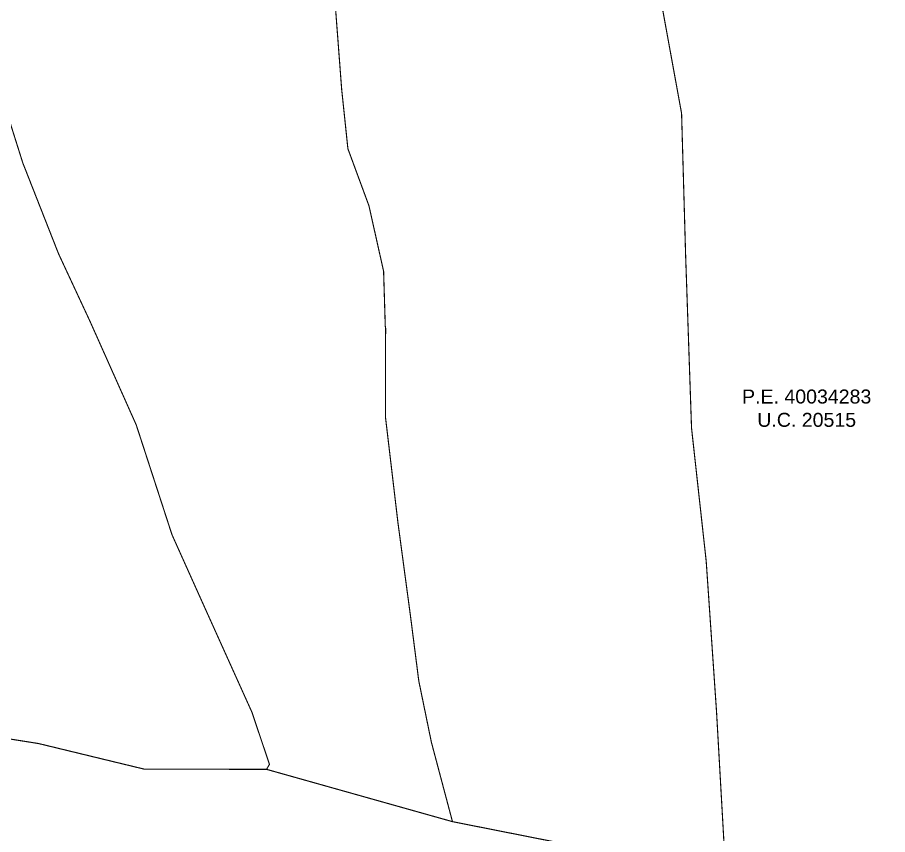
# Model space of a CAD drawing. Header units: metres. Extents: x 561401 to 594056, y 8460144 to 8508504.
# Drawn here: x 587074.4 to 587230, y 8503709.5 to 8503855.6 of the extents above; entities that cross this region are included whole.
import ezdxf

# ---------------------------------------------------------------- set-up
doc = ezdxf.new("R2010")
doc.units = ezdxf.units.M
for name, color, linetype in [('1.2. AFECTADOS BASE GRAFICA SUNARP', 150, 'Continuous'), ('1.2. BASE GRAFICA GORE', 76, 'Continuous'), ('1.2. BASE GRAFICA SUNARP', 150, 'Continuous'), ('1.3 ETIQUETA P.E. Y U.C.', 1, 'Continuous')]:
    doc.layers.add(name, color=color, linetype=linetype)
doc.styles.add('Arial', font='arial.ttf', dxfattribs={"height": 1})

msp = doc.modelspace()

# ---------------------------------------------------------------- linework, layer by layer
at = {"layer": '1.2. AFECTADOS BASE GRAFICA SUNARP', "color": 64, "linetype": 'Continuous', "lineweight": -3, "const_width": 0.2}
for points in [[(587187.91, 8503867.12), (587193.14, 8503838.44), (587193.86, 8503813.14), (587194.92, 8503782.19), (587197.54, 8503758.41), (587199.38, 8503731.61), (587201.05, 8503702.17), (587206.47, 8503695.38), (587211.37, 8503687.43), (587216.26, 8503680.64), (587216.63, 8503681.02), (587234.4, 8503700.23), (587245.73, 8503712.02), (587237.74, 8503749), (587232.24, 8503809.03), (587232.39, 8503872.26)], [(587059.28, 8503554.57), (587082.09, 8503572.56), (587119.88, 8503603.83), (587142, 8503621.31), (587169.42, 8503641.53), (587191.11, 8503658.23), (587205.01, 8503670.08), (587216.26, 8503680.64), (587211.37, 8503687.43), (587206.47, 8503695.38), (587201.05, 8503702.17), (587152.19, 8503711.84), (587118.96, 8503721.19), (587097.08, 8503721.23), (587078.22, 8503725.8), (587072.11, 8503726.77)]]:
    msp.add_lwpolyline(points, dxfattribs=at)
at = {"layer": '1.2. BASE GRAFICA GORE', "color": 64, "linetype": 'Continuous', "lineweight": -3, "const_width": 0.2}
msp.add_lwpolyline([(587131.3, 8503857.04), (587132.39, 8503842.69), (587133.5, 8503832.12), (587137.26, 8503821.93), (587139.88, 8503810.22), (587140.18, 8503800.4), (587140.24, 8503800.04), (587140.21, 8503784.19), (587142.44, 8503765.31), (587144.67, 8503748.71), (587146.17, 8503736.99), (587148.42, 8503726.04), (587152.19, 8503711.84), (587201.05, 8503702.17), (587199.38, 8503731.61), (587197.54, 8503758.41), (587194.92, 8503782.19), (587193.86, 8503813.14), (587193.14, 8503838.44), (587187.91, 8503867.12)], dxfattribs=at)
at = {"layer": '1.2. BASE GRAFICA SUNARP', "color": 64, "linetype": 'Continuous', "lineweight": -3, "const_width": 0.2}
for points in [[(587070.51, 8503845.07), (587075.39, 8503829.59), (587081.78, 8503813.35), (587087.41, 8503801.26), (587095.67, 8503782.75), (587102.06, 8503763.12), (587107.32, 8503751.41), (587116.35, 8503731.39), (587119.48, 8503722.08), (587118.96, 8503721.19), (587152.19, 8503711.84), (587148.42, 8503726.04), (587146.17, 8503736.99), (587144.67, 8503748.71), (587142.44, 8503765.31), (587140.21, 8503784.19), (587140.24, 8503800.04), (587140.18, 8503800.4), (587139.88, 8503810.22), (587137.26, 8503821.93), (587133.5, 8503832.12), (587132.39, 8503842.69), (587131.3, 8503857.04)], [(587072.11, 8503726.77), (587078.22, 8503725.8), (587097.08, 8503721.23), (587118.96, 8503721.19), (587119.48, 8503722.08), (587116.35, 8503731.39), (587107.32, 8503751.41), (587102.06, 8503763.12), (587095.67, 8503782.75), (587087.41, 8503801.26), (587081.78, 8503813.35), (587075.39, 8503829.59), (587070.51, 8503845.07)]]:
    msp.add_lwpolyline(points, dxfattribs=at)

# ---------------------------------------------------------------- texts
at = {"layer": '1.3 ETIQUETA P.E. Y U.C.', "color": 1, "insert": (587215.5, 8503785.73), "char_height": 2.5, "attachment_point": 5, "style": 'Arial'}
msp.add_mtext('P.E. 40034283\\PU.C. 20515', dxfattribs=at)

doc.saveas('drawing.dxf')
